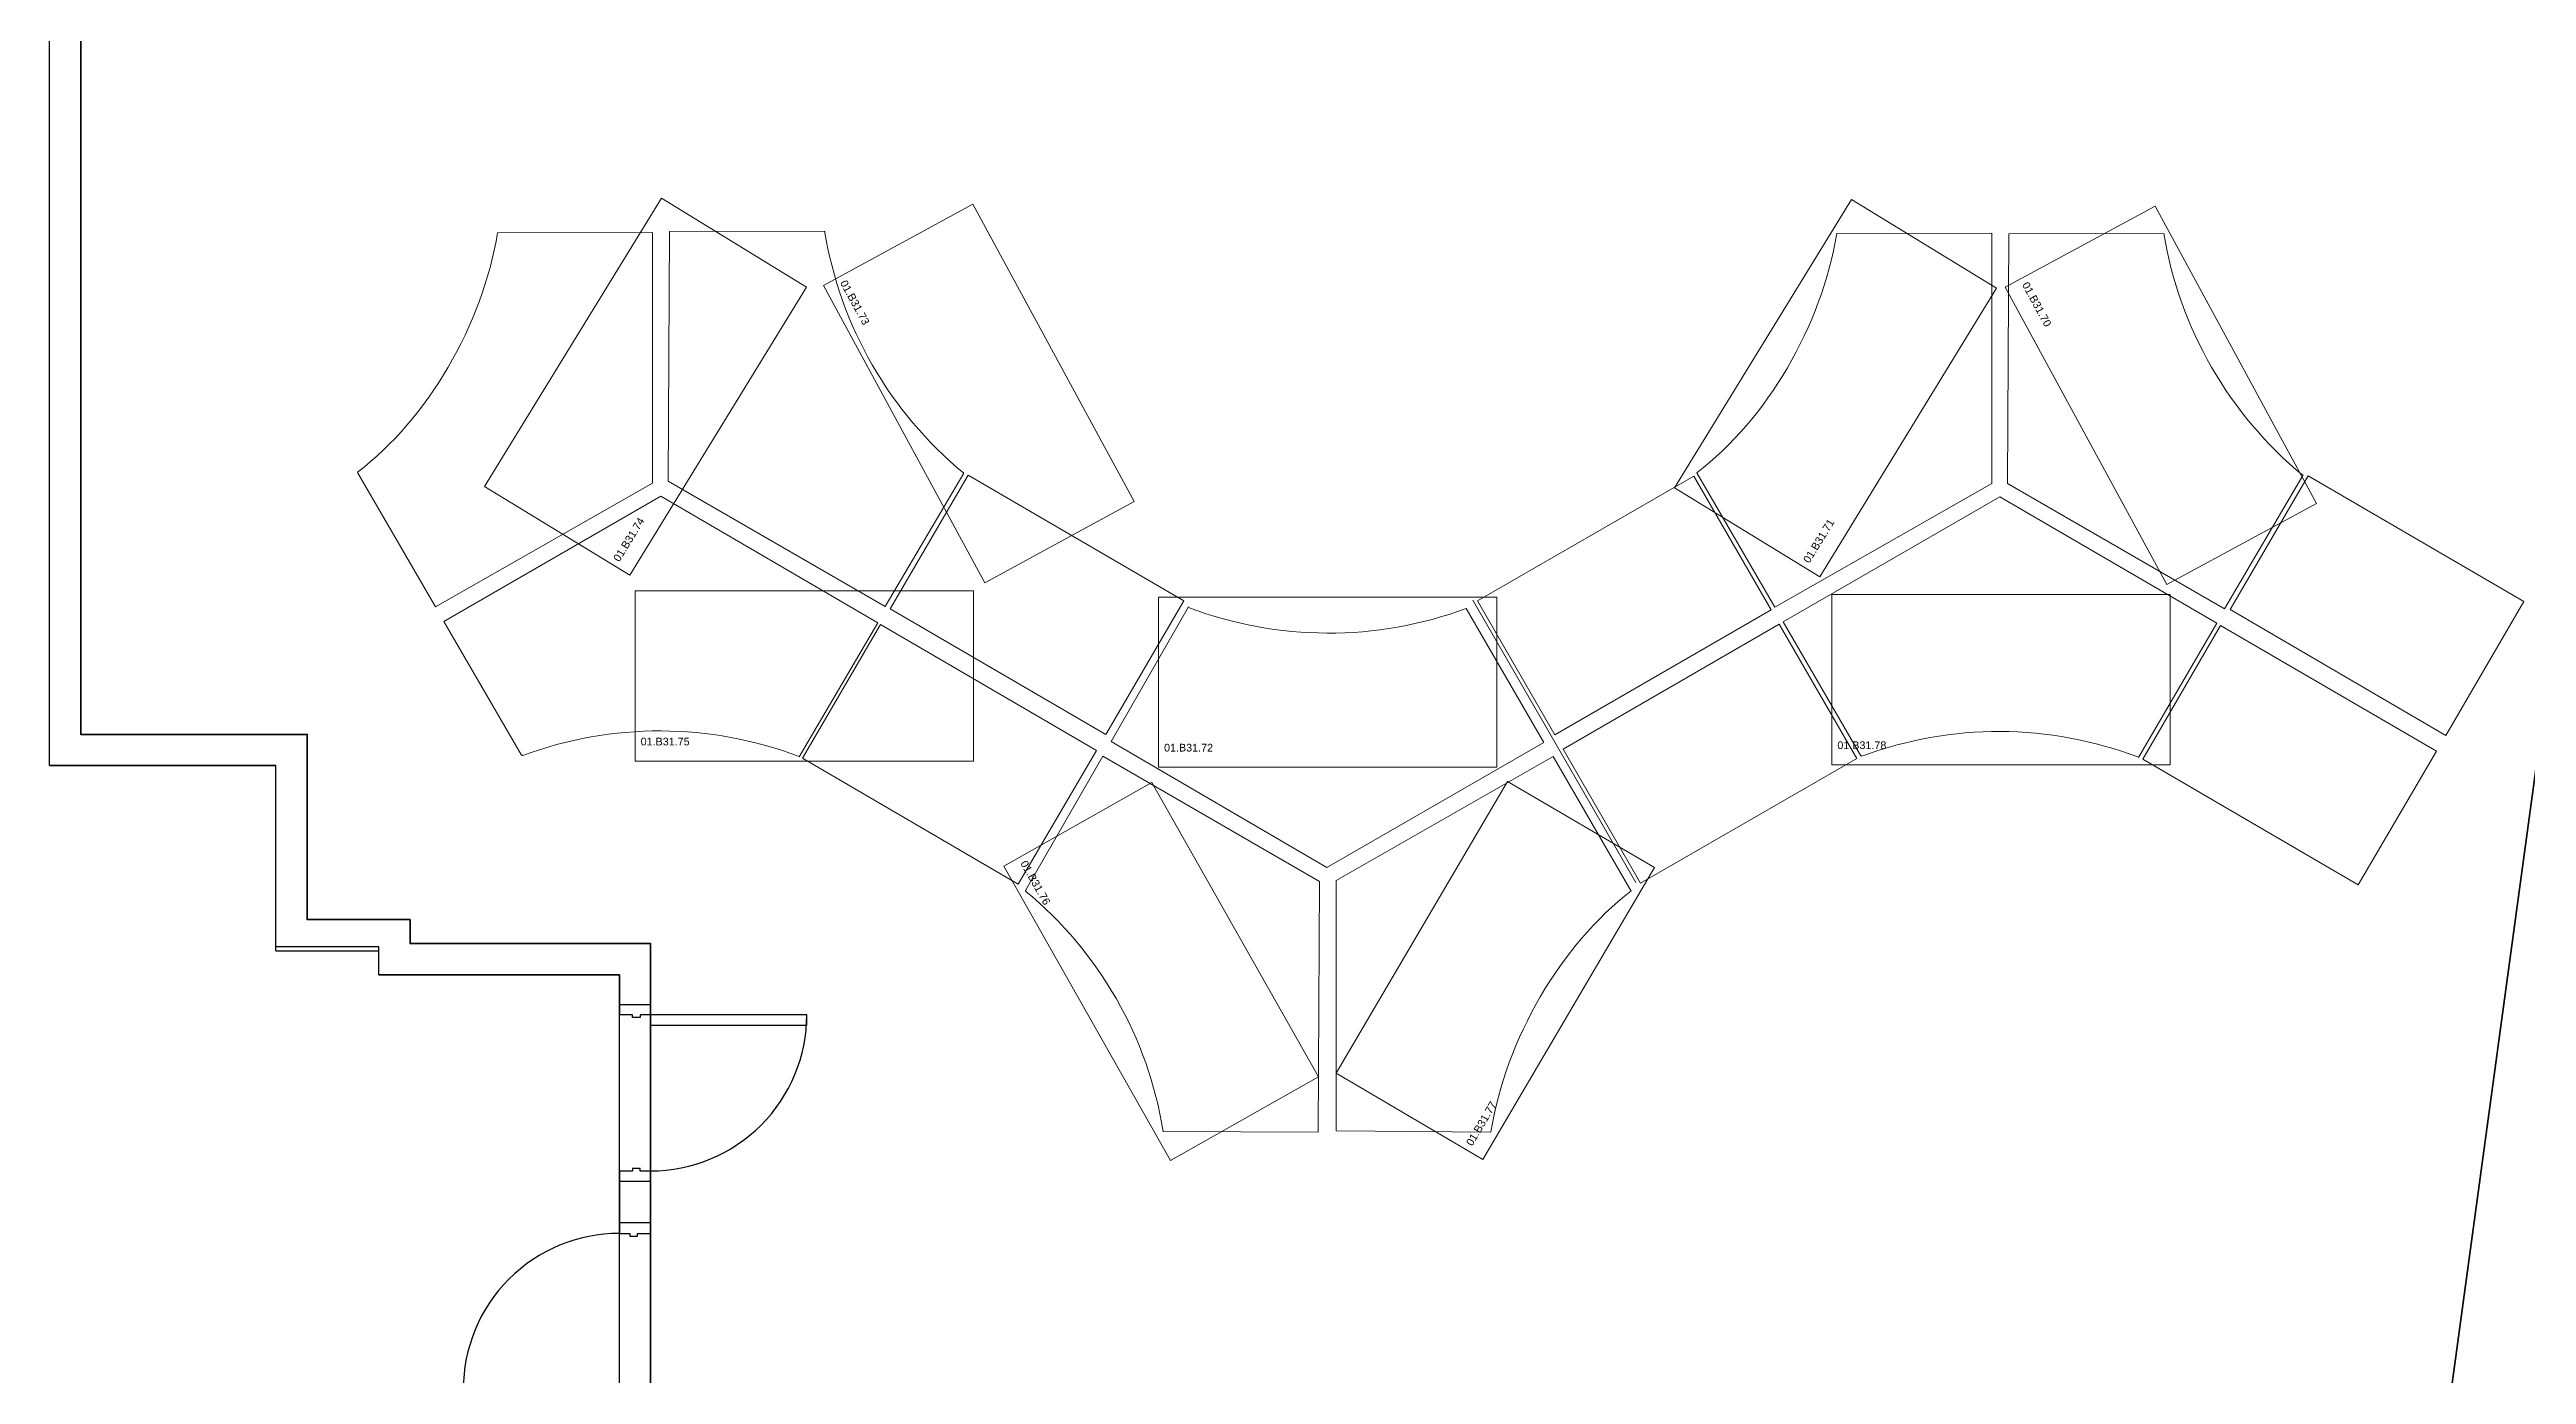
# Model space of a CAD drawing. Header units: millimetres. Extents: x -6.1 to 46.1, y 0 to 48.5.
# Drawn here: x -6.08 to 6, y 30.83 to 37.29 of the extents above; entities that cross this region are included whole.
import ezdxf

# ---------------------------------------------------------------- set-up
doc = ezdxf.new("R2010")
doc.units = ezdxf.units.MM
for name, color, linetype in [('PDF_Geometry', 7, 'Continuous'), ('Planon_WPA_Floor', 10, 'Continuous'), ('Planon_WPA_FPoly', 10, 'Continuous')]:
    doc.layers.add(name, color=color, linetype=linetype)
for name, color, linetype, lineweight in [('Planon_WPA_Spoly', 64, 'Continuous', 35), ('Planon_WPA_WPBlock', 5, 'Continuous', 15), ('Planon_WPA_WPPoly', 5, 'Continuous', 15)]:
    doc.layers.add(name, color=color, linetype=linetype, lineweight=lineweight)
doc.styles.add('Arial', font='arial.ttf', dxfattribs={"width": 0.8, "height": 2.5})

# ---------------------------------------------------------------- blocks, each defined once
blk = doc.blocks.new('DFM_Arbeitsplatzstempel')
at = {"style": 'Arial'}
for tag, p in [('AP-ID', (0.054, 0.153)), ('AP-BEZEICHNUNG', (0.054, 0.029))]:
    blk.add_attdef(tag, p, '', height=0.075, dxfattribs=at)

msp = doc.modelspace()

# ---------------------------------------------------------------- linework, layer by layer
at = {"layer": 'PDF_Geometry', "lineweight": 9}
for points in [[(-3.137, 35.174), (-3.137, 36.396), (-3.892, 36.394)], [(-2.296, 36.402), (-2.296, 36.402), (-3.054, 36.401), (-3.061, 35.183)], [(3.393, 35.172), (3.393, 36.393), (2.638, 36.392)], [(4.233, 36.391), (4.233, 36.391), (3.476, 36.39), (3.469, 35.172)], [(-4.575, 35.226), (-4.575, 35.226), (-4.195, 34.571), (-3.137, 35.174)], [(-3.061, 35.183), (-2.003, 34.572), (-1.62, 35.222)], [(-0.546, 34.599), (-1.598, 35.213), (-1.979, 34.561), (-0.927, 33.947), (-0.546, 34.599)], [(1.263, 33.946), (2.318, 34.555), (1.94, 35.208), (0.885, 34.599), (1.263, 33.946)], [(1.955, 35.224), (1.955, 35.224), (2.335, 34.568), (3.393, 35.172)], [(3.469, 35.172), (4.527, 34.561), (4.91, 35.211)], [(5.987, 34.596), (4.936, 35.21), (4.555, 34.558), (5.607, 33.943), (5.987, 34.596)], [(-3.097, 35.11), (-4.154, 34.499), (-3.776, 33.846), (-3.77, 33.846)], [(-2.422, 33.839), (-2.422, 33.839), (-2.039, 34.492), (-3.097, 35.11)], [(3.433, 35.107), (2.376, 34.497), (2.754, 33.843), (2.76, 33.843)], [(4.108, 33.836), (4.108, 33.836), (4.491, 34.49), (3.433, 35.107)], [(-0.524, 34.57), (-0.524, 34.57), (-0.901, 33.913), (0.151, 33.298)], [(0.151, 33.298), (1.209, 33.909), (0.83, 34.562)], [(1.658, 33.225), (0.863, 34.602)], [(-0.973, 33.869), (-2.025, 34.484), (-2.406, 33.832), (-1.354, 33.217), (-0.973, 33.869)], [(1.68, 33.222), (2.735, 33.831), (2.357, 34.485), (1.303, 33.876), (1.68, 33.222)], [(5.561, 33.866), (4.509, 34.48), (4.129, 33.828), (5.18, 33.214), (5.561, 33.866)], [(0.115, 33.231), (-0.942, 33.842), (-1.319, 33.187), (-1.316, 33.182)], [(1.635, 33.184), (1.635, 33.184), (1.255, 33.84), (0.196, 33.236)], [(-0.649, 32.011), (0.109, 32.007), (0.115, 33.231)], [(0.196, 33.236), (0.196, 32.015), (0.95, 32.008)]]:
    msp.add_lwpolyline(points, dxfattribs=at)
for centre, radius, start, end in [((-0.384, 36.718), 1.94, 189.3591, 230.4399), ((6.147, 36.707), 1.941, 189.3745, 230.4299), ((0.16, 36.372), 1.93, 249.2289, 290.302), ((-3.103, 32.051), 1.914, 69.1602, 110.397), ((3.427, 32.048), 1.914, 69.16, 110.3968), ((-2.536, 31.708), 1.913, 9.1323, 50.3979)]:
    msp.add_arc(centre, radius, start, end, dxfattribs=at)
for centre, major_axis, ratio, start_param, end_param in [((-4.809, 36.222), (0.582, 1.157), 0.636379, 4.062481, 5.164985), ((1.721, 36.219), (0.582, 1.157), 0.636399, 4.062561, 5.165022), ((1.873, 32.188), (0.587, 1.162), 0.636287, 0.925891, 2.028958)]:
    msp.add_ellipse(centre, major_axis=major_axis, ratio=ratio, start_param=start_param, end_param=end_param, dxfattribs=at)
at = {"layer": 'Planon_WPA_Floor'}
for points in [[(-6.077, 33.796), (-6.077, 48.513)], [(-5.925, 33.948), (-5.925, 48.361)], [(-5.925, 33.948), (-4.821, 33.948)], [(-4.821, 33.045), (-4.821, 33.948)], [(-6.077, 33.796), (-4.974, 33.796)], [(-4.974, 32.893), (-4.974, 33.796)], [(-4.821, 33.045), (-4.319, 33.045)], [(-4.319, 32.928), (-4.319, 33.045)], [(-4.974, 32.893), (-4.471, 32.893)], [(-4.471, 32.776), (-4.471, 32.893)], [(-4.319, 32.928), (-3.147, 32.928)], [(-3.147, 32.928), (-3.147, 32.529)], [(-4.471, 32.776), (-3.299, 32.776)], [(-3.299, 32.776), (-3.299, 32.58)], [(-3.299, 32.63), (-3.147, 32.63), (-3.147, 32.58), (-3.197, 32.58)], [(-3.235, 32.58), (-3.299, 32.58), (-3.299, 32.63)], [(-3.299, 32.63), (-3.147, 32.63)], [(-3.197, 32.58), (-3.197, 32.567), (-3.235, 32.567), (-3.235, 32.58)], [(-3.147, 32.529), (-2.385, 32.529), (-2.385, 32.58), (-3.147, 32.58), (-3.147, 32.529)], [(-3.299, 31.768), (-3.147, 31.768), (-3.147, 31.818), (-3.197, 31.818)], [(-3.235, 31.818), (-3.299, 31.818), (-3.299, 31.768)], [(-3.299, 31.818), (-3.299, 31.514)], [(-3.299, 31.768), (-3.147, 31.768)], [(-3.197, 31.818), (-3.197, 31.831), (-3.235, 31.831), (-3.235, 31.818)], [(-3.147, 31.818), (-3.147, 31.514)], [(-3.147, 31.565), (-3.299, 31.565), (-3.299, 31.514), (-3.248, 31.514)], [(-3.147, 31.565), (-3.299, 31.565)], [(-3.21, 31.514), (-3.147, 31.514), (-3.147, 31.565)], [(-3.248, 31.514), (-3.248, 31.501), (-3.21, 31.501), (-3.21, 31.514)]]:
    msp.add_lwpolyline(points, dxfattribs=at)
for centre, start, end in [((-3.146, 32.58), 269.9939, 0.0061), ((-3.299, 30.753), 89.994, 180.006)]:
    msp.add_arc(centre, 0.761, start, end, dxfattribs=at)
at = {"layer": 'Planon_WPA_FPoly'}
msp.add_lwpolyline([(0, 0), (0, 30.332), (-3.299, 30.332), (-3.299, 32.776), (-4.471, 32.776), (-4.471, 32.911), (-4.974, 32.911), (-4.974, 33.796), (-6.077, 33.796), (-6.077, 48.513), (46.094, 48.513), (46.094, 27.114), (39.31, 27.114), (39.31, 24.356), (33.123, 24.356), (33.123, 5.939), (37.022, 5.939), (37.022, 0)], close=True, dxfattribs=at)
at = {"layer": 'Planon_WPA_Spoly'}
msp.add_lwpolyline([(45.941, 48.361), (-5.925, 48.361), (-5.925, 33.948), (-4.821, 33.948), (-4.821, 33.045), (-4.319, 33.045), (-4.319, 32.928), (-3.147, 32.928), (-3.147, 30.484), (5.597, 30.484), (6.387, 36.284), (6.184, 36.284), (6.184, 36.487), (6.387, 36.487), (6.387, 36.284), (5.597, 30.484), (7.059, 30.484), (7.059, 29.988), (9.688, 29.988), (9.688, 30.064), (14.56, 30.064)], dxfattribs=at)
at = {"layer": 'Planon_WPA_WPPoly', "linetype": 'ByBlock'}
for points in [[(-3.248, 34.724), (-2.386, 36.13), (-3.093, 36.564), (-3.956, 35.157)], [(-2.304, 36.138), (-1.517, 34.688), (-0.788, 35.084), (-1.575, 36.534)], [(2.554, 34.717), (3.416, 36.124), (2.709, 36.558), (1.846, 35.151)], [(3.459, 36.129), (4.246, 34.679), (4.976, 35.075), (4.189, 36.525)], [(-3.222, 33.818), (-1.572, 33.818), (-1.572, 34.648), (-3.222, 34.648)], [(-0.67, 33.788), (0.98, 33.788), (0.98, 34.618), (-0.67, 34.618)], [(2.613, 33.8), (4.263, 33.8), (4.263, 34.63), (2.613, 34.63)], [(-1.425, 33.305), (-0.612, 31.869), (0.11, 32.278), (-0.703, 33.714)], [(0.912, 31.875), (1.748, 33.298), (1.032, 33.718), (0.196, 32.295)]]:
    msp.add_lwpolyline(points, close=True, dxfattribs=at)

# ---------------------------------------------------------------- block references
at = {"layer": 'Planon_WPA_WPBlock', "xscale": 0.5, "yscale": 0.5, "zscale": 0.5}
for p, rotation, values in [((-2.304, 36.138), 298.4912627948079, {'AP-ID': '01.B31.73'}), ((3.459, 36.129), 298.4912627948079, {'AP-ID': '01.B31.70'}), ((-3.248, 34.724), 58.49259968579136, {'AP-ID': '01.B31.74'}), ((2.554, 34.717), 58.49259968579136, {'AP-ID': '01.B31.71'}), ((-1.425, 33.305), 299.5141843684023, {'AP-ID': '01.B31.76'}), ((0.912, 31.875), 59.57859733050594, {'AP-ID': '01.B31.77'})]:
    msp.add_blockref('DFM_Arbeitsplatzstempel', p, dxfattribs=dict(at, rotation=rotation)).add_auto_attribs(values)
for p, values in [((-3.222, 33.818), {'AP-ID': '01.B31.75'}), ((-0.67, 33.788), {'AP-ID': '01.B31.72'}), ((2.613, 33.8), {'AP-ID': '01.B31.78'})]:
    msp.add_blockref('DFM_Arbeitsplatzstempel', p, dxfattribs=at).add_auto_attribs(values)

doc.saveas('drawing.dxf')
